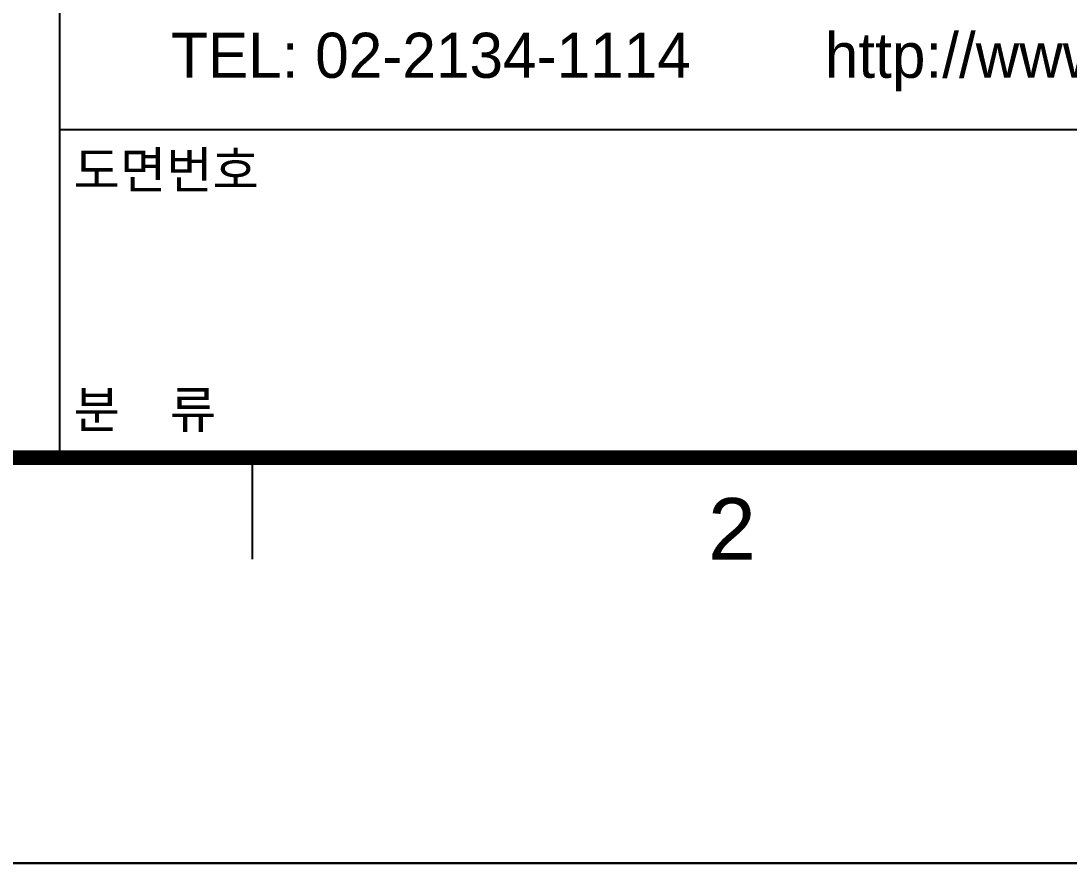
# Model space of a CAD drawing. Header units: millimetres. Extents: x 0 to 421, y -1 to 297.
# Drawn here: x 368.88 to 394.44, y 0 to 20.54 of the extents above; entities that cross this region are included whole.
import ezdxf

# ---------------------------------------------------------------- set-up
doc = ezdxf.new("R2010")
doc.units = ezdxf.units.MM
doc.header["$LTSCALE"] = 1000
doc.layers.get('0').update_dxf_attribs({"lineweight": 9})
doc.layers.get('DEFPOINTS').update_dxf_attribs({"color": 140})
for name, color, linetype in [('G-TITLE', 4, 'Continuous'), ('HEC-FORM', 7, 'Continuous'), ('HEC_FRAME', 7, 'Continuous')]:
    doc.layers.add(name, color=color, linetype=linetype)
doc.styles.add('Arial', font='arial.ttf')
doc.styles.add('HUMAN', font='malgun.ttf')
doc.styles.add('현대하모니L', font='')
doc.styles.get('현대하모니L').set_extended_font_data('현대하모니 L')

# ---------------------------------------------------------------- blocks, each defined once
blk = doc.blocks.new('HEC DWG-Form2014')
blk.add_lwpolyline([(820.476, 574.871), (28.473, 574.871), (28.473, 19.799), (820.476, 19.799)], close=True)
at = {"layer": 'DEFPOINTS', "color": 1}
blk.add_lwpolyline([(841, 0), (0, 0), (0, 593.707), (841, 593.707)], close=True, dxfattribs=at)
at = {"layer": 'HEC_FRAME', "color": 6, "linetype": 'Continuous'}
blk.add_line((820.496, 35.818), (740.524, 35.818), dxfattribs=at)
at = {"layer": 'HEC_FRAME', "color": 3, "linetype": 'Continuous', "const_width": 0.708}
blk.add_lwpolyline([(28.473, 19.799), (820.476, 19.799), (820.476, 574.871), (28.473, 574.871)], close=True, dxfattribs=at)
at = {"layer": 'HEC_FRAME', "color": 3, "linetype": 'Continuous'}
blk.add_lwpolyline([(740.524, 19.799), (740.524, 574.871)], dxfattribs=at)
at = {"layer": 'HEC_FRAME', "linetype": 'Continuous'}
blk.add_lwpolyline([(749.93, 14.841), (749.93, 19.799)], dxfattribs=at)
at = {"layer": 'HEC_FRAME', "color": 4}
for s, height, style, p in [('도면번호', 1.8021, 'HUMAN', (741.201, 32.951)), ('분    류', 1.8021, 'HUMAN', (741.201, 21.251)), ('2', 3.004, 'Arial', (772.185, 14.824))]:
    blk.add_text(s, height=height, dxfattribs=dict(at, style=style)).set_placement(p)
blk = doc.blocks.new('CI_HEC')
at = {"layer": 'HEC-FORM', "color": 4, "style": '현대하모니L'}
blk.add_text('TEL: 02-2134-1114        http://www.hec.co.kr', height=2.2, dxfattribs=at).set_placement((0, 0))

msp = doc.modelspace()

# ---------------------------------------------------------------- linework, layer by layer
at = {"layer": 'DEFPOINTS'}
msp.add_lwpolyline([(0, 0), (420, 0), (420, 296.501), (0, 296.501)], close=True, dxfattribs=at)

# ---------------------------------------------------------------- block references
at = {"xscale": 0.4994054696789535, "yscale": 0.4994054696789535, "zscale": 0.4994054696789535}
msp.add_blockref('HEC DWG-Form2014', (0, 0), dxfattribs=at)
at = {"layer": 'G-TITLE', "xscale": 0.5, "yscale": 0.5, "zscale": 0.5}
msp.add_blockref('CI_HEC', (372.537, 19.155), dxfattribs=at)

doc.saveas('drawing.dxf')
